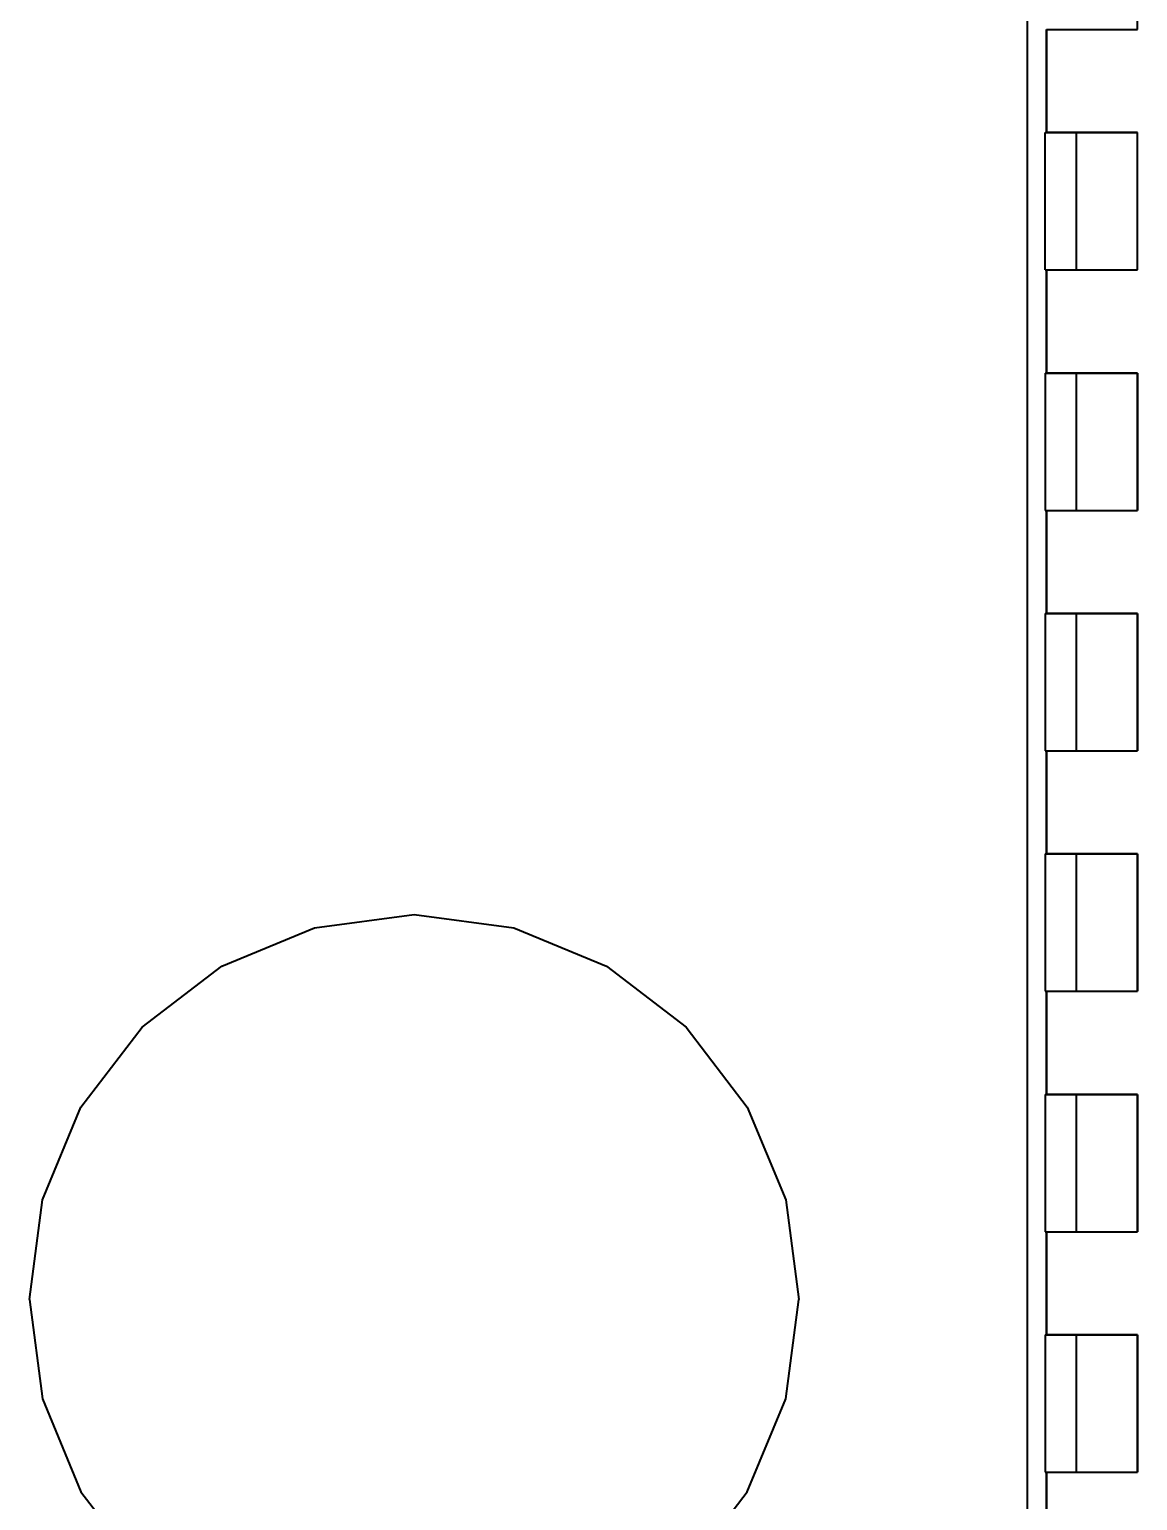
# Model space of a CAD drawing. Extents: x 193 to 1101, y 70 to 664.
# Drawn here: x 545.9 to 569.32, y 426.37 to 457.45 of the extents above; entities that cross this region are included whole.
import ezdxf

# ---------------------------------------------------------------- set-up
doc = ezdxf.new("R2010")
doc.units = 0
doc.header["$MEASUREMENT"] = 0
doc.layers.add('Основная', color=7, linetype='CONTINUOUS', lineweight=40)

msp = doc.modelspace()

# ---------------------------------------------------------------- linework, layer by layer
at = {"layer": 'Основная'}
for p, q in [((566.992, 378.416), (566.992, 482.816)), ((566.992, 378.416), (566.992, 482.816)), ((569.318, 457.446), (569.318, 460.346)), ((569.318, 457.446), (569.318, 460.346)), ((567.392, 455.266), (567.392, 457.446)), ((567.392, 457.446), (569.318, 457.446)), ((567.392, 457.446), (567.392, 455.266)), ((567.392, 455.266), (567.392, 457.446)), ((567.392, 457.446), (569.318, 457.446)), ((567.392, 457.446), (567.392, 455.266)), ((567.366, 455.266), (568.018, 455.266)), ((567.366, 452.366), (567.366, 455.266)), ((567.366, 455.266), (568.018, 455.266)), ((567.366, 452.366), (567.366, 455.266)), ((569.318, 455.266), (567.392, 455.266)), ((569.318, 455.266), (567.392, 455.266)), ((568.018, 455.266), (568.354, 455.266)), ((568.018, 455.266), (568.018, 452.366)), ((568.018, 455.266), (568.354, 455.266)), ((568.018, 455.266), (568.018, 452.366)), ((568.354, 455.266), (568.668, 455.266)), ((568.354, 455.266), (568.668, 455.266)), ((568.668, 455.266), (568.938, 455.266)), ((568.668, 455.266), (568.938, 455.266)), ((568.938, 455.266), (569.144, 455.266)), ((568.938, 455.266), (569.144, 455.266)), ((569.144, 455.266), (569.274, 455.266)), ((569.144, 455.266), (569.274, 455.266)), ((569.274, 455.266), (569.318, 455.266)), ((569.274, 455.266), (569.318, 455.266)), ((569.318, 452.366), (569.318, 455.266)), ((569.318, 452.366), (569.318, 455.266)), ((569.318, 452.366), (569.318, 455.266)), ((569.318, 452.366), (569.318, 455.266)), ((567.366, 452.366), (568.018, 452.366)), ((567.366, 452.366), (568.018, 452.366)), ((567.392, 450.186), (567.392, 452.366)), ((567.392, 452.366), (569.318, 452.366)), ((567.392, 452.366), (567.392, 450.186)), ((567.392, 450.186), (567.392, 452.366)), ((567.392, 452.366), (569.318, 452.366)), ((567.392, 452.366), (567.392, 450.186)), ((568.018, 452.366), (568.354, 452.366)), ((568.018, 452.366), (568.354, 452.366)), ((568.354, 452.366), (568.668, 452.366)), ((568.354, 452.366), (568.668, 452.366)), ((568.668, 452.366), (568.938, 452.366)), ((568.668, 452.366), (568.938, 452.366)), ((568.938, 452.366), (569.144, 452.366)), ((568.938, 452.366), (569.144, 452.366)), ((569.144, 452.366), (569.274, 452.366)), ((569.144, 452.366), (569.274, 452.366)), ((569.274, 452.366), (569.318, 452.366)), ((569.274, 452.366), (569.318, 452.366)), ((567.366, 450.186), (568.018, 450.186)), ((567.366, 450.186), (567.366, 447.286)), ((567.366, 450.186), (568.018, 450.186)), ((567.366, 450.186), (567.366, 447.286)), ((569.318, 450.186), (567.392, 450.186)), ((569.318, 450.186), (567.392, 450.186)), ((568.018, 450.186), (568.354, 450.186)), ((568.018, 450.186), (568.018, 447.286)), ((568.018, 450.186), (568.354, 450.186)), ((568.018, 450.186), (568.018, 447.286)), ((568.354, 450.186), (568.668, 450.186)), ((568.354, 450.186), (568.668, 450.186)), ((568.668, 450.186), (568.938, 450.186)), ((568.668, 450.186), (568.938, 450.186)), ((568.938, 450.186), (569.144, 450.186)), ((568.938, 450.186), (569.144, 450.186)), ((569.144, 450.186), (569.274, 450.186)), ((569.144, 450.186), (569.274, 450.186)), ((569.274, 450.186), (569.318, 450.186)), ((569.274, 450.186), (569.318, 450.186)), ((569.318, 447.286), (569.318, 450.186)), ((569.318, 450.186), (569.318, 447.286)), ((569.318, 447.286), (569.318, 450.186)), ((569.318, 450.186), (569.318, 447.286)), ((567.366, 447.286), (568.018, 447.286)), ((567.366, 447.286), (568.018, 447.286)), ((567.392, 445.106), (567.392, 447.286)), ((567.392, 447.286), (569.318, 447.286)), ((567.392, 447.286), (567.392, 445.106)), ((567.392, 445.106), (567.392, 447.286)), ((567.392, 447.286), (569.318, 447.286)), ((567.392, 447.286), (567.392, 445.106)), ((568.018, 447.286), (568.354, 447.286)), ((568.018, 447.286), (568.354, 447.286)), ((568.354, 447.286), (568.668, 447.286)), ((568.354, 447.286), (568.668, 447.286)), ((568.668, 447.286), (568.938, 447.286)), ((568.668, 447.286), (568.938, 447.286)), ((568.938, 447.286), (569.144, 447.286)), ((568.938, 447.286), (569.144, 447.286)), ((569.144, 447.286), (569.274, 447.286)), ((569.144, 447.286), (569.274, 447.286)), ((569.274, 447.286), (569.318, 447.286)), ((569.274, 447.286), (569.318, 447.286)), ((567.366, 445.106), (568.018, 445.106)), ((567.366, 445.106), (567.366, 442.206)), ((567.366, 445.106), (568.018, 445.106)), ((567.366, 445.106), (567.366, 442.206)), ((569.318, 445.106), (567.392, 445.106)), ((569.318, 445.106), (567.392, 445.106)), ((568.018, 445.106), (568.354, 445.106)), ((568.018, 445.106), (568.018, 442.206)), ((568.018, 445.106), (568.354, 445.106)), ((568.018, 445.106), (568.018, 442.206)), ((568.354, 445.106), (568.668, 445.106)), ((568.354, 445.106), (568.668, 445.106)), ((568.668, 445.106), (568.938, 445.106)), ((568.668, 445.106), (568.938, 445.106)), ((568.938, 445.106), (569.144, 445.106)), ((568.938, 445.106), (569.144, 445.106)), ((569.144, 445.106), (569.274, 445.106)), ((569.144, 445.106), (569.274, 445.106)), ((569.274, 445.106), (569.318, 445.106)), ((569.274, 445.106), (569.318, 445.106)), ((569.318, 442.206), (569.318, 445.106)), ((569.318, 445.106), (569.318, 442.206)), ((569.318, 442.206), (569.318, 445.106)), ((569.318, 445.106), (569.318, 442.206)), ((567.366, 442.206), (568.018, 442.206)), ((567.366, 442.206), (568.018, 442.206)), ((567.392, 440.026), (567.392, 442.206)), ((567.392, 442.206), (569.318, 442.206)), ((567.392, 442.206), (567.392, 440.026)), ((567.392, 440.026), (567.392, 442.206)), ((567.392, 442.206), (569.318, 442.206)), ((567.392, 442.206), (567.392, 440.026)), ((568.018, 442.206), (568.354, 442.206)), ((568.018, 442.206), (568.354, 442.206)), ((568.354, 442.206), (568.668, 442.206)), ((568.354, 442.206), (568.668, 442.206)), ((568.668, 442.206), (568.938, 442.206)), ((568.668, 442.206), (568.938, 442.206)), ((568.938, 442.206), (569.144, 442.206)), ((568.938, 442.206), (569.144, 442.206)), ((569.144, 442.206), (569.274, 442.206)), ((569.144, 442.206), (569.274, 442.206)), ((569.274, 442.206), (569.318, 442.206)), ((569.274, 442.206), (569.318, 442.206)), ((567.366, 440.026), (568.018, 440.026)), ((567.366, 440.026), (567.366, 437.126)), ((567.366, 440.026), (568.018, 440.026)), ((567.366, 440.026), (567.366, 437.126)), ((569.318, 440.026), (567.392, 440.026)), ((569.318, 440.026), (567.392, 440.026)), ((568.018, 440.026), (568.354, 440.026)), ((568.018, 440.026), (568.018, 437.126)), ((568.018, 440.026), (568.354, 440.026)), ((568.018, 440.026), (568.018, 437.126)), ((568.354, 440.026), (568.668, 440.026)), ((568.354, 440.026), (568.668, 440.026)), ((568.668, 440.026), (568.938, 440.026)), ((568.668, 440.026), (568.938, 440.026)), ((568.938, 440.026), (569.144, 440.026)), ((568.938, 440.026), (569.144, 440.026)), ((569.144, 440.026), (569.274, 440.026)), ((569.144, 440.026), (569.274, 440.026)), ((569.274, 440.026), (569.318, 440.026)), ((569.274, 440.026), (569.318, 440.026)), ((569.318, 437.126), (569.318, 440.026)), ((569.318, 440.026), (569.318, 437.126)), ((569.318, 437.126), (569.318, 440.026)), ((569.318, 440.026), (569.318, 437.126)), ((551.928, 438.468), (554.032, 438.744)), ((551.928, 438.468), (554.032, 438.744)), ((554.032, 438.744), (556.136, 438.468)), ((554.032, 438.744), (556.136, 438.468)), ((549.968, 437.656), (551.928, 438.468)), ((549.968, 437.656), (551.928, 438.468)), ((556.136, 438.468), (558.096, 437.656)), ((556.136, 438.468), (558.096, 437.656)), ((548.284, 436.364), (549.968, 437.656)), ((548.284, 436.364), (549.968, 437.656)), ((558.096, 437.656), (559.78, 436.364)), ((558.096, 437.656), (559.78, 436.364)), ((567.366, 437.126), (568.018, 437.126)), ((567.366, 437.126), (568.018, 437.126)), ((567.392, 434.946), (567.392, 437.126)), ((567.392, 437.126), (569.318, 437.126)), ((567.392, 437.126), (567.392, 434.946)), ((567.392, 434.946), (567.392, 437.126)), ((567.392, 437.126), (569.318, 437.126)), ((567.392, 437.126), (567.392, 434.946)), ((568.018, 437.126), (568.354, 437.126)), ((568.018, 437.126), (568.354, 437.126)), ((568.354, 437.126), (568.668, 437.126)), ((568.354, 437.126), (568.668, 437.126)), ((568.668, 437.126), (568.938, 437.126)), ((568.668, 437.126), (568.938, 437.126)), ((568.938, 437.126), (569.144, 437.126)), ((568.938, 437.126), (569.144, 437.126)), ((569.144, 437.126), (569.274, 437.126)), ((569.144, 437.126), (569.274, 437.126)), ((569.274, 437.126), (569.318, 437.126)), ((569.274, 437.126), (569.318, 437.126)), ((546.994, 434.68), (548.284, 436.364)), ((546.994, 434.68), (548.284, 436.364)), ((559.78, 436.364), (561.072, 434.68)), ((559.78, 436.364), (561.072, 434.68)), ((567.366, 434.946), (568.018, 434.946)), ((567.366, 434.946), (567.366, 432.046)), ((567.366, 434.946), (568.018, 434.946)), ((567.366, 434.946), (567.366, 432.046)), ((569.318, 434.946), (567.392, 434.946)), ((569.318, 434.946), (567.392, 434.946)), ((568.018, 434.946), (568.354, 434.946)), ((568.018, 434.946), (568.018, 432.046)), ((568.018, 434.946), (568.354, 434.946)), ((568.018, 434.946), (568.018, 432.046)), ((568.354, 434.946), (568.668, 434.946)), ((568.354, 434.946), (568.668, 434.946)), ((568.668, 434.946), (568.938, 434.946)), ((568.668, 434.946), (568.938, 434.946)), ((568.938, 434.946), (569.144, 434.946)), ((568.938, 434.946), (569.144, 434.946)), ((569.144, 434.946), (569.274, 434.946)), ((569.144, 434.946), (569.274, 434.946)), ((569.274, 434.946), (569.318, 434.946)), ((569.274, 434.946), (569.318, 434.946)), ((569.318, 432.046), (569.318, 434.946)), ((569.318, 434.946), (569.318, 432.046)), ((569.318, 432.046), (569.318, 434.946)), ((569.318, 434.946), (569.318, 432.046)), ((546.182, 432.72), (546.994, 434.68)), ((546.182, 432.72), (546.994, 434.68)), ((561.072, 434.68), (561.884, 432.72)), ((561.072, 434.68), (561.884, 432.72)), ((545.904, 430.616), (546.182, 432.72)), ((545.904, 430.616), (546.182, 432.72)), ((561.884, 432.72), (562.16, 430.616)), ((561.884, 432.72), (562.16, 430.616)), ((567.366, 432.046), (568.018, 432.046)), ((567.366, 432.046), (568.018, 432.046)), ((567.392, 429.866), (567.392, 432.046)), ((567.392, 432.046), (569.318, 432.046)), ((567.392, 432.046), (567.392, 429.866)), ((567.392, 429.866), (567.392, 432.046)), ((567.392, 432.046), (569.318, 432.046)), ((567.392, 432.046), (567.392, 429.866)), ((568.018, 432.046), (568.354, 432.046)), ((568.018, 432.046), (568.354, 432.046)), ((568.354, 432.046), (568.668, 432.046)), ((568.354, 432.046), (568.668, 432.046)), ((568.668, 432.046), (568.938, 432.046)), ((568.668, 432.046), (568.938, 432.046)), ((568.938, 432.046), (569.144, 432.046)), ((568.938, 432.046), (569.144, 432.046)), ((569.144, 432.046), (569.274, 432.046)), ((569.144, 432.046), (569.274, 432.046)), ((569.274, 432.046), (569.318, 432.046)), ((569.274, 432.046), (569.318, 432.046)), ((545.904, 430.616), (546.182, 428.512)), ((545.904, 430.616), (546.182, 428.512)), ((561.884, 428.512), (562.16, 430.616)), ((561.884, 428.512), (562.16, 430.616)), ((567.366, 429.866), (568.018, 429.866)), ((567.366, 429.866), (567.366, 426.966)), ((567.366, 429.866), (568.018, 429.866)), ((567.366, 429.866), (567.366, 426.966)), ((569.318, 429.866), (567.392, 429.866)), ((569.318, 429.866), (567.392, 429.866)), ((568.018, 429.866), (568.354, 429.866)), ((568.018, 429.866), (568.018, 426.966)), ((568.018, 429.866), (568.354, 429.866)), ((568.018, 429.866), (568.018, 426.966)), ((568.354, 429.866), (568.668, 429.866)), ((568.354, 429.866), (568.668, 429.866)), ((568.668, 429.866), (568.938, 429.866)), ((568.668, 429.866), (568.938, 429.866)), ((568.938, 429.866), (569.144, 429.866)), ((568.938, 429.866), (569.144, 429.866)), ((569.144, 429.866), (569.274, 429.866)), ((569.144, 429.866), (569.274, 429.866)), ((569.274, 429.866), (569.318, 429.866)), ((569.274, 429.866), (569.318, 429.866)), ((569.318, 426.966), (569.318, 429.866)), ((569.318, 429.866), (569.318, 426.966)), ((569.318, 426.966), (569.318, 429.866)), ((569.318, 429.866), (569.318, 426.966)), ((546.182, 428.512), (546.994, 426.552)), ((546.182, 428.512), (546.994, 426.552)), ((561.072, 426.552), (561.884, 428.512)), ((561.072, 426.552), (561.884, 428.512)), ((567.366, 426.966), (568.018, 426.966)), ((567.366, 426.966), (568.018, 426.966)), ((567.392, 424.786), (567.392, 426.966)), ((567.392, 426.966), (569.318, 426.966)), ((567.392, 426.966), (567.392, 424.786)), ((567.392, 424.786), (567.392, 426.966)), ((567.392, 426.966), (569.318, 426.966)), ((567.392, 426.966), (567.392, 424.786)), ((568.018, 426.966), (568.354, 426.966)), ((568.018, 426.966), (568.354, 426.966)), ((568.354, 426.966), (568.668, 426.966)), ((568.354, 426.966), (568.668, 426.966)), ((568.668, 426.966), (568.938, 426.966)), ((568.668, 426.966), (568.938, 426.966)), ((568.938, 426.966), (569.144, 426.966)), ((568.938, 426.966), (569.144, 426.966)), ((569.144, 426.966), (569.274, 426.966)), ((569.144, 426.966), (569.274, 426.966)), ((569.274, 426.966), (569.318, 426.966)), ((569.274, 426.966), (569.318, 426.966)), ((546.994, 426.552), (548.284, 424.868)), ((546.994, 426.552), (548.284, 424.868)), ((559.78, 424.868), (561.072, 426.552)), ((559.78, 424.868), (561.072, 426.552))]:
    msp.add_line(p, q, dxfattribs=at)

doc.saveas('drawing.dxf')
